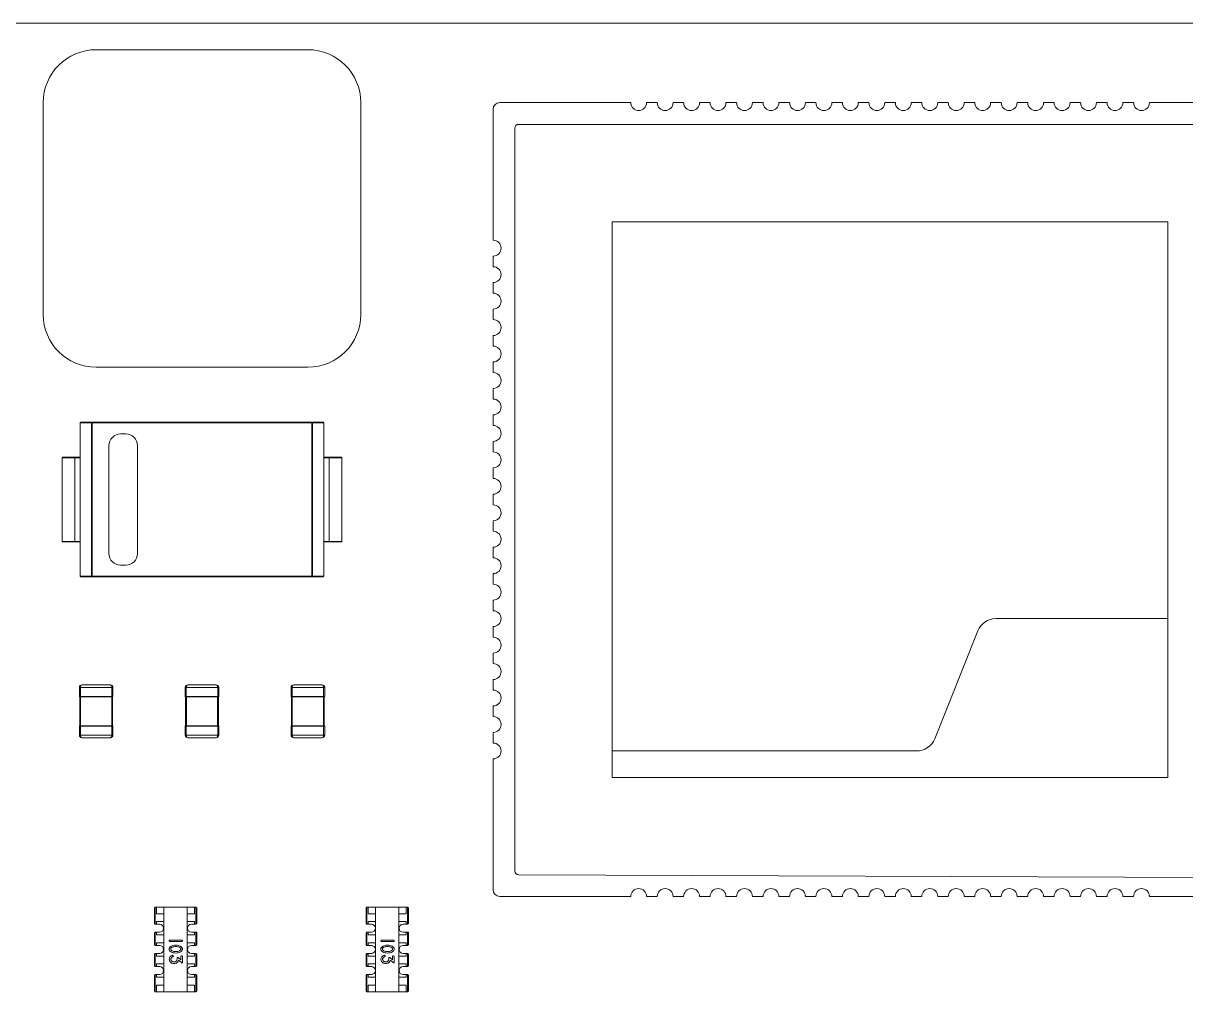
# Model space of a CAD drawing. Header units: millimetres. Extents: x -37 to 256, y 6 to 200.
# Drawn here: x 136.69 to 158.65, y 82.76 to 101.06 of the extents above; entities that cross this region are included whole.
import ezdxf

# ---------------------------------------------------------------- set-up
doc = ezdxf.new("R2010")
doc.units = ezdxf.units.MM

msp = doc.modelspace()

# ---------------------------------------------------------------- linework, layer by layer
at = {"color": 7, "linetype": 'Continuous', "lineweight": 15}
for p, q in [((167.066, 101.064), (107.066, 101.064)), ((142.066, 100.564), (138.066, 100.564)), ((137.066, 99.564), (137.066, 95.564)), ((143.066, 95.564), (143.066, 99.564)), ((148.166, 99.564), (145.691, 99.564)), ((148.666, 99.564), (148.466, 99.564)), ((149.166, 99.564), (148.966, 99.564)), ((149.666, 99.564), (149.466, 99.564)), ((150.166, 99.564), (149.966, 99.564)), ((150.666, 99.564), (150.466, 99.564)), ((151.166, 99.564), (150.966, 99.564)), ((151.666, 99.564), (151.466, 99.564)), ((152.166, 99.564), (151.966, 99.564)), ((152.666, 99.564), (152.466, 99.564)), ((153.166, 99.564), (152.966, 99.564)), ((153.666, 99.564), (153.466, 99.564)), ((154.166, 99.564), (153.966, 99.564)), ((154.666, 99.564), (154.466, 99.564)), ((155.166, 99.564), (154.966, 99.564)), ((155.666, 99.564), (155.466, 99.564)), ((156.166, 99.564), (155.966, 99.564)), ((156.666, 99.564), (156.466, 99.564)), ((157.166, 99.564), (156.966, 99.564)), ((157.666, 99.564), (157.466, 99.564)), ((160.441, 99.564), (157.966, 99.564)), ((145.566, 99.439), (145.566, 96.964)), ((145.976, 99.079), (145.976, 85.049)), ((160.081, 99.154), (146.051, 99.154)), ((158.316, 97.314), (147.816, 97.314)), ((147.816, 97.314), (147.816, 87.314)), ((158.316, 89.814), (158.316, 97.314)), ((145.566, 96.664), (145.566, 96.464)), ((145.566, 96.164), (145.566, 95.964)), ((145.566, 95.664), (145.566, 95.464)), ((145.566, 95.164), (145.566, 94.964)), ((145.566, 94.664), (145.566, 94.464)), ((138.066, 94.564), (142.066, 94.564)), ((145.566, 94.164), (145.566, 93.964)), ((145.566, 93.664), (145.566, 93.464)), ((137.776, 93.524), (137.766, 93.514)), ((137.766, 93.514), (137.766, 90.614)), ((137.98, 93.514), (137.766, 93.514)), ((137.776, 93.524), (137.99, 93.524)), ((137.98, 93.514), (137.98, 90.614)), ((142.143, 93.524), (137.99, 93.524)), ((137.99, 93.514), (137.99, 90.614)), ((142.143, 93.514), (137.99, 93.514)), ((142.143, 93.524), (142.356, 93.524)), ((142.143, 90.614), (142.143, 93.514)), ((142.366, 93.514), (142.152, 93.514)), ((142.152, 90.614), (142.152, 93.514)), ((142.356, 93.524), (142.366, 93.514)), ((142.366, 90.614), (142.366, 93.514)), ((138.625, 93.304), (138.528, 93.304)), ((145.566, 93.164), (145.566, 92.964)), ((138.306, 93.083), (138.306, 91.045)), ((138.846, 91.045), (138.846, 93.083)), ((137.426, 92.854), (137.426, 91.274)), ((137.666, 92.864), (137.666, 92.854)), ((137.666, 92.864), (137.766, 92.864)), ((137.666, 92.854), (137.666, 91.274)), ((142.366, 92.864), (142.466, 92.864)), ((142.466, 92.864), (142.466, 92.854)), ((142.466, 91.274), (142.466, 92.854)), ((142.706, 91.274), (142.706, 92.854)), ((145.566, 92.664), (145.566, 92.464)), ((145.566, 92.164), (145.566, 91.964)), ((145.566, 91.664), (145.566, 91.464)), ((137.666, 91.264), (137.666, 91.274)), ((137.766, 91.264), (137.666, 91.264)), ((142.466, 91.264), (142.366, 91.264)), ((142.466, 91.264), (142.466, 91.274)), ((145.566, 91.164), (145.566, 90.964)), ((138.528, 90.824), (138.625, 90.824)), ((137.766, 90.614), (137.98, 90.614)), ((137.776, 90.604), (137.766, 90.614)), ((137.99, 90.604), (137.776, 90.604)), ((137.99, 90.614), (142.143, 90.614)), ((137.99, 90.604), (142.143, 90.604)), ((142.356, 90.604), (142.143, 90.604)), ((142.152, 90.614), (142.366, 90.614)), ((142.356, 90.604), (142.366, 90.614)), ((145.566, 90.664), (145.566, 90.464)), ((145.566, 90.164), (145.566, 89.964)), ((145.566, 89.664), (145.566, 89.464)), ((158.316, 89.814), (155.066, 89.814)), ((158.316, 86.814), (158.316, 89.814)), ((154.723, 89.582), (153.909, 87.546)), ((145.566, 89.164), (145.566, 88.964)), ((137.749, 88.514), (137.769, 88.514)), ((137.749, 88.344), (137.749, 88.514)), ((137.769, 88.514), (137.769, 88.344)), ((138.364, 88.514), (137.769, 88.514)), ((137.799, 88.564), (138.334, 88.564)), ((138.364, 88.514), (138.384, 88.514)), ((138.364, 88.344), (138.364, 88.514)), ((138.384, 88.514), (138.384, 88.344)), ((139.749, 88.514), (139.769, 88.514)), ((139.749, 88.344), (139.749, 88.514)), ((140.364, 88.514), (139.769, 88.514)), ((139.769, 88.514), (139.769, 88.344)), ((139.799, 88.564), (140.334, 88.564)), ((140.364, 88.514), (140.384, 88.514)), ((140.364, 88.344), (140.364, 88.514)), ((141.749, 88.514), (141.769, 88.514)), ((141.749, 88.344), (141.749, 88.514)), ((141.769, 88.514), (141.769, 88.344)), ((142.364, 88.514), (141.769, 88.514)), ((141.799, 88.564), (142.334, 88.564)), ((142.364, 88.514), (142.384, 88.514)), ((142.364, 88.344), (142.364, 88.514)), ((142.384, 88.514), (142.384, 88.344)), ((145.566, 88.664), (145.566, 88.464)), ((137.749, 88.344), (137.769, 88.344)), ((137.769, 88.339), (137.754, 88.339)), ((137.756, 87.789), (137.756, 88.339)), ((137.769, 88.344), (137.769, 88.339)), ((137.769, 88.344), (138.364, 88.344)), ((138.364, 88.339), (137.769, 88.339)), ((137.771, 88.339), (137.771, 87.789)), ((138.361, 87.789), (138.361, 88.339)), ((138.364, 88.344), (138.384, 88.344)), ((138.364, 88.344), (138.364, 88.339)), ((138.379, 88.339), (138.364, 88.339)), ((138.376, 88.339), (138.376, 87.789)), ((139.749, 88.344), (139.769, 88.344)), ((139.769, 88.339), (139.754, 88.339)), ((139.756, 87.789), (139.756, 88.339)), ((139.769, 88.344), (140.364, 88.344)), ((139.769, 88.339), (139.769, 88.344)), ((140.364, 88.339), (139.769, 88.339)), ((139.771, 88.339), (139.771, 87.789)), ((140.361, 87.789), (140.361, 88.339)), ((140.364, 88.344), (140.384, 88.344)), ((140.364, 88.339), (140.364, 88.344)), ((140.379, 88.339), (140.364, 88.339)), ((140.376, 88.339), (140.376, 87.789)), ((141.749, 88.344), (141.769, 88.344)), ((141.769, 88.339), (141.754, 88.339)), ((141.756, 87.789), (141.756, 88.339)), ((141.769, 88.344), (141.769, 88.339)), ((141.769, 88.344), (142.364, 88.344)), ((142.364, 88.339), (141.769, 88.339)), ((141.771, 88.339), (141.771, 87.789)), ((142.361, 87.789), (142.361, 88.339)), ((142.364, 88.344), (142.384, 88.344)), ((142.364, 88.344), (142.364, 88.339)), ((142.379, 88.339), (142.364, 88.339)), ((142.376, 88.339), (142.376, 87.789)), ((145.566, 88.164), (145.566, 87.964)), ((137.749, 87.614), (137.749, 87.784)), ((137.769, 87.784), (137.749, 87.784)), ((137.754, 87.789), (137.769, 87.789)), ((137.769, 87.784), (137.769, 87.789)), ((137.769, 87.789), (138.364, 87.789)), ((137.769, 87.784), (137.769, 87.614)), ((138.364, 87.784), (137.769, 87.784)), ((138.364, 87.789), (138.379, 87.789)), ((138.364, 87.784), (138.364, 87.789)), ((138.384, 87.784), (138.364, 87.784)), ((138.364, 87.614), (138.364, 87.784)), ((138.384, 87.784), (138.384, 87.614)), ((139.749, 87.614), (139.749, 87.784)), ((139.769, 87.784), (139.749, 87.784)), ((139.754, 87.789), (139.769, 87.789)), ((139.769, 87.789), (139.769, 87.784)), ((139.769, 87.789), (140.364, 87.789)), ((139.769, 87.784), (139.769, 87.614)), ((140.364, 87.784), (139.769, 87.784)), ((140.364, 87.789), (140.379, 87.789)), ((140.364, 87.789), (140.364, 87.784)), ((140.384, 87.784), (140.364, 87.784)), ((140.364, 87.614), (140.364, 87.784)), ((140.384, 87.784), (140.384, 87.614)), ((141.769, 87.784), (141.749, 87.784)), ((141.749, 87.614), (141.749, 87.784)), ((141.754, 87.789), (141.769, 87.789)), ((141.769, 87.784), (141.769, 87.789)), ((141.769, 87.789), (142.364, 87.789)), ((141.769, 87.784), (141.769, 87.614)), ((142.364, 87.784), (141.769, 87.784)), ((142.364, 87.789), (142.379, 87.789)), ((142.364, 87.784), (142.364, 87.789)), ((142.364, 87.614), (142.364, 87.784)), ((142.384, 87.784), (142.364, 87.784)), ((142.384, 87.784), (142.384, 87.614)), ((145.566, 87.664), (145.566, 87.464)), ((137.769, 87.614), (137.749, 87.614)), ((137.769, 87.614), (138.364, 87.614)), ((138.334, 87.564), (137.799, 87.564)), ((138.384, 87.614), (138.364, 87.614)), ((139.769, 87.614), (139.749, 87.614)), ((139.769, 87.614), (140.364, 87.614)), ((140.334, 87.564), (139.799, 87.564)), ((140.384, 87.614), (140.364, 87.614)), ((141.769, 87.614), (141.749, 87.614)), ((141.769, 87.614), (142.364, 87.614)), ((142.334, 87.564), (141.799, 87.564)), ((142.384, 87.614), (142.364, 87.614)), ((147.816, 87.314), (147.816, 86.814)), ((153.566, 87.314), (147.816, 87.314)), ((145.566, 87.164), (145.566, 84.689)), ((147.816, 86.814), (158.316, 86.814)), ((146.051, 84.974), (159.75, 84.922)), ((145.691, 84.564), (148.166, 84.564)), ((148.466, 84.564), (148.666, 84.564)), ((148.966, 84.564), (149.166, 84.564)), ((149.466, 84.564), (149.666, 84.564)), ((149.966, 84.564), (150.166, 84.564)), ((150.466, 84.564), (150.666, 84.564)), ((150.966, 84.564), (151.166, 84.564)), ((151.466, 84.564), (151.666, 84.564)), ((151.966, 84.564), (152.166, 84.564)), ((152.466, 84.564), (152.666, 84.564)), ((152.966, 84.564), (153.166, 84.564)), ((153.466, 84.564), (153.666, 84.564)), ((153.966, 84.564), (154.166, 84.564)), ((154.466, 84.564), (154.666, 84.564)), ((154.966, 84.564), (155.166, 84.564)), ((155.466, 84.564), (155.666, 84.564)), ((155.966, 84.564), (156.166, 84.564)), ((156.466, 84.564), (156.666, 84.564)), ((156.966, 84.564), (157.166, 84.564)), ((157.466, 84.564), (157.666, 84.564)), ((157.966, 84.564), (160.441, 84.564)), ((139.166, 84.349), (139.181, 84.364)), ((139.166, 84.054), (139.166, 84.349)), ((139.181, 84.039), (139.181, 84.364)), ((139.181, 84.364), (139.206, 84.364)), ((139.206, 84.364), (139.206, 84.239)), ((139.206, 84.364), (139.346, 84.364)), ((139.346, 84.364), (139.346, 84.239)), ((139.346, 84.364), (139.786, 84.364)), ((139.786, 84.364), (139.786, 84.239)), ((139.786, 84.364), (139.926, 84.364)), ((139.926, 84.364), (139.926, 84.239)), ((139.926, 84.364), (139.951, 84.364)), ((139.951, 84.039), (139.951, 84.364)), ((139.951, 84.364), (139.966, 84.349)), ((139.966, 84.349), (139.966, 84.054)), ((143.166, 84.349), (143.181, 84.364)), ((143.166, 84.054), (143.166, 84.349)), ((143.181, 84.039), (143.181, 84.364)), ((143.181, 84.364), (143.206, 84.364)), ((143.206, 84.364), (143.206, 84.239)), ((143.206, 84.364), (143.346, 84.364)), ((143.346, 84.364), (143.346, 84.239)), ((143.346, 84.364), (143.786, 84.364)), ((143.786, 84.364), (143.786, 84.239)), ((143.786, 84.364), (143.926, 84.364)), ((143.926, 84.364), (143.926, 84.239)), ((143.926, 84.364), (143.951, 84.364)), ((143.951, 84.039), (143.951, 84.364)), ((143.951, 84.364), (143.966, 84.349)), ((143.966, 84.349), (143.966, 84.054)), ((139.346, 84.239), (139.206, 84.239)), ((139.346, 84.089), (139.346, 84.239)), ((139.786, 84.239), (139.786, 84.089)), ((139.926, 84.239), (139.786, 84.239)), ((143.346, 84.239), (143.206, 84.239)), ((143.346, 84.089), (143.346, 84.239)), ((143.786, 84.239), (143.786, 84.089)), ((143.926, 84.239), (143.786, 84.239)), ((139.181, 84.039), (139.166, 84.054)), ((139.206, 84.039), (139.181, 84.039)), ((139.206, 84.089), (139.346, 84.089)), ((139.206, 84.039), (139.206, 84.089)), ((139.266, 84.039), (139.206, 84.039)), ((139.346, 84.089), (139.346, 83.839)), ((139.786, 84.089), (139.926, 84.089)), ((139.786, 83.839), (139.786, 84.089)), ((139.926, 84.039), (139.866, 84.039)), ((139.926, 84.089), (139.926, 84.039)), ((139.951, 84.039), (139.926, 84.039)), ((139.966, 84.054), (139.951, 84.039)), ((143.181, 84.039), (143.166, 84.054)), ((143.206, 84.039), (143.181, 84.039)), ((143.206, 84.089), (143.346, 84.089)), ((143.206, 84.039), (143.206, 84.089)), ((143.266, 84.039), (143.206, 84.039)), ((143.346, 84.089), (143.346, 83.839)), ((143.786, 84.089), (143.926, 84.089)), ((143.786, 83.839), (143.786, 84.089)), ((143.926, 84.039), (143.866, 84.039)), ((143.926, 84.089), (143.926, 84.039)), ((143.951, 84.039), (143.926, 84.039)), ((143.966, 84.054), (143.951, 84.039)), ((139.166, 83.874), (139.181, 83.889)), ((139.166, 83.654), (139.166, 83.874)), ((139.181, 83.889), (139.181, 83.639)), ((139.181, 83.889), (139.206, 83.889)), ((139.206, 83.839), (139.206, 83.889)), ((139.206, 83.889), (139.266, 83.889)), ((139.346, 83.839), (139.206, 83.839)), ((139.206, 83.689), (139.346, 83.689)), ((139.206, 83.639), (139.206, 83.689)), ((139.346, 83.689), (139.346, 83.839)), ((139.346, 83.689), (139.346, 83.439)), ((139.462, 83.742), (139.681, 83.742)), ((139.681, 83.713), (139.462, 83.713)), ((139.786, 83.839), (139.786, 83.689)), ((139.926, 83.839), (139.786, 83.839)), ((139.786, 83.689), (139.926, 83.689)), ((139.786, 83.439), (139.786, 83.689)), ((139.866, 83.889), (139.926, 83.889)), ((139.926, 83.889), (139.926, 83.839)), ((139.926, 83.889), (139.951, 83.889)), ((139.926, 83.689), (139.926, 83.639)), ((139.951, 83.639), (139.951, 83.889)), ((139.951, 83.889), (139.966, 83.889)), ((139.966, 83.889), (139.966, 83.654)), ((143.166, 83.874), (143.181, 83.889)), ((143.166, 83.654), (143.166, 83.874)), ((143.181, 83.889), (143.181, 83.639)), ((143.181, 83.889), (143.206, 83.889)), ((143.206, 83.839), (143.206, 83.889)), ((143.206, 83.889), (143.266, 83.889)), ((143.346, 83.839), (143.206, 83.839)), ((143.206, 83.689), (143.346, 83.689)), ((143.206, 83.639), (143.206, 83.689)), ((143.346, 83.689), (143.346, 83.839)), ((143.346, 83.689), (143.346, 83.439)), ((143.462, 83.742), (143.681, 83.742)), ((143.681, 83.713), (143.462, 83.713)), ((143.786, 83.839), (143.786, 83.689)), ((143.926, 83.839), (143.786, 83.839)), ((143.786, 83.689), (143.926, 83.689)), ((143.786, 83.439), (143.786, 83.689)), ((143.866, 83.889), (143.926, 83.889)), ((143.926, 83.889), (143.926, 83.839)), ((143.926, 83.889), (143.951, 83.889)), ((143.926, 83.689), (143.926, 83.639)), ((143.951, 83.639), (143.951, 83.889)), ((143.951, 83.889), (143.966, 83.889)), ((143.966, 83.889), (143.966, 83.654)), ((139.181, 83.639), (139.166, 83.654)), ((139.166, 83.474), (139.181, 83.489)), ((139.166, 83.254), (139.166, 83.474)), ((139.206, 83.639), (139.181, 83.639)), ((139.181, 83.489), (139.181, 83.239)), ((139.181, 83.489), (139.206, 83.489)), ((139.266, 83.639), (139.206, 83.639)), ((139.206, 83.439), (139.206, 83.489)), ((139.206, 83.489), (139.266, 83.489)), ((139.926, 83.639), (139.866, 83.639)), ((139.866, 83.489), (139.926, 83.489)), ((139.951, 83.639), (139.926, 83.639)), ((139.926, 83.489), (139.926, 83.439)), ((139.926, 83.489), (139.951, 83.489)), ((139.966, 83.654), (139.951, 83.639)), ((139.951, 83.239), (139.951, 83.489)), ((139.951, 83.489), (139.966, 83.474)), ((139.966, 83.474), (139.966, 83.254)), ((143.181, 83.639), (143.166, 83.654)), ((143.166, 83.474), (143.181, 83.489)), ((143.166, 83.254), (143.166, 83.474)), ((143.206, 83.639), (143.181, 83.639)), ((143.181, 83.489), (143.181, 83.239)), ((143.181, 83.489), (143.206, 83.489)), ((143.266, 83.639), (143.206, 83.639)), ((143.206, 83.439), (143.206, 83.489)), ((143.206, 83.489), (143.266, 83.489)), ((143.926, 83.639), (143.866, 83.639)), ((143.866, 83.489), (143.926, 83.489)), ((143.951, 83.639), (143.926, 83.639)), ((143.926, 83.489), (143.926, 83.439)), ((143.926, 83.489), (143.951, 83.489)), ((143.966, 83.654), (143.951, 83.639)), ((143.951, 83.239), (143.951, 83.489)), ((143.951, 83.489), (143.966, 83.474)), ((143.966, 83.474), (143.966, 83.254)), ((139.181, 83.239), (139.166, 83.254)), ((139.346, 83.439), (139.206, 83.439)), ((139.206, 83.289), (139.346, 83.289)), ((139.206, 83.239), (139.206, 83.289)), ((139.346, 83.289), (139.346, 83.439)), ((139.346, 83.289), (139.346, 83.039)), ((139.621, 83.407), (139.666, 83.365)), ((139.67, 83.321), (139.624, 83.364)), ((139.666, 83.365), (139.666, 83.428)), ((139.696, 83.428), (139.696, 83.318)), ((139.786, 83.439), (139.786, 83.289)), ((139.926, 83.439), (139.786, 83.439)), ((139.786, 83.289), (139.926, 83.289)), ((139.786, 83.039), (139.786, 83.289)), ((139.926, 83.289), (139.926, 83.239)), ((139.966, 83.254), (139.951, 83.239)), ((143.181, 83.239), (143.166, 83.254)), ((143.346, 83.439), (143.206, 83.439)), ((143.206, 83.289), (143.346, 83.289)), ((143.206, 83.239), (143.206, 83.289)), ((143.346, 83.289), (143.346, 83.439)), ((143.346, 83.289), (143.346, 83.039)), ((143.621, 83.407), (143.666, 83.365)), ((143.67, 83.321), (143.624, 83.364)), ((143.666, 83.365), (143.666, 83.428)), ((143.696, 83.428), (143.696, 83.318)), ((143.786, 83.439), (143.786, 83.289)), ((143.926, 83.439), (143.786, 83.439)), ((143.786, 83.289), (143.926, 83.289)), ((143.786, 83.039), (143.786, 83.289)), ((143.926, 83.289), (143.926, 83.239)), ((143.966, 83.254), (143.951, 83.239)), ((139.166, 83.074), (139.181, 83.089)), ((139.166, 82.779), (139.166, 83.074)), ((139.206, 83.239), (139.181, 83.239)), ((139.181, 83.089), (139.181, 82.764)), ((139.181, 83.089), (139.206, 83.089)), ((139.266, 83.239), (139.206, 83.239)), ((139.206, 83.039), (139.206, 83.089)), ((139.206, 83.089), (139.266, 83.089)), ((139.346, 83.039), (139.206, 83.039)), ((139.346, 82.889), (139.346, 83.039)), ((139.786, 83.039), (139.786, 82.889)), ((139.926, 83.039), (139.786, 83.039)), ((139.926, 83.239), (139.866, 83.239)), ((139.866, 83.089), (139.926, 83.089)), ((139.951, 83.239), (139.926, 83.239)), ((139.926, 83.089), (139.926, 83.039)), ((139.926, 83.089), (139.951, 83.089)), ((139.951, 82.764), (139.951, 83.089)), ((139.951, 83.089), (139.966, 83.074)), ((139.966, 83.074), (139.966, 82.779)), ((143.166, 83.074), (143.181, 83.089)), ((143.166, 82.779), (143.166, 83.074)), ((143.206, 83.239), (143.181, 83.239)), ((143.181, 83.089), (143.181, 82.764)), ((143.181, 83.089), (143.206, 83.089)), ((143.266, 83.239), (143.206, 83.239)), ((143.206, 83.039), (143.206, 83.089)), ((143.206, 83.089), (143.266, 83.089)), ((143.346, 83.039), (143.206, 83.039)), ((143.346, 82.889), (143.346, 83.039)), ((143.786, 83.039), (143.786, 82.889)), ((143.926, 83.039), (143.786, 83.039)), ((143.926, 83.239), (143.866, 83.239)), ((143.866, 83.089), (143.926, 83.089)), ((143.951, 83.239), (143.926, 83.239)), ((143.926, 83.089), (143.926, 83.039)), ((143.926, 83.089), (143.951, 83.089)), ((143.951, 82.764), (143.951, 83.089)), ((143.951, 83.089), (143.966, 83.074)), ((143.966, 83.074), (143.966, 82.779)), ((139.206, 82.889), (139.346, 82.889)), ((139.206, 82.889), (139.206, 82.764)), ((139.346, 82.889), (139.346, 82.764)), ((139.786, 82.889), (139.926, 82.889)), ((139.786, 82.764), (139.786, 82.889)), ((139.926, 82.889), (139.926, 82.764)), ((143.206, 82.889), (143.346, 82.889)), ((143.206, 82.889), (143.206, 82.764)), ((143.346, 82.889), (143.346, 82.764)), ((143.786, 82.889), (143.926, 82.889)), ((143.786, 82.764), (143.786, 82.889)), ((143.926, 82.889), (143.926, 82.764)), ((139.181, 82.764), (139.166, 82.779)), ((139.181, 82.764), (139.206, 82.764)), ((139.206, 82.764), (139.346, 82.764)), ((139.346, 82.764), (139.786, 82.764)), ((139.786, 82.764), (139.926, 82.764)), ((139.926, 82.764), (139.951, 82.764)), ((139.966, 82.779), (139.951, 82.764)), ((143.181, 82.764), (143.166, 82.779)), ((143.181, 82.764), (143.206, 82.764)), ((143.206, 82.764), (143.346, 82.764)), ((143.346, 82.764), (143.786, 82.764)), ((143.786, 82.764), (143.926, 82.764)), ((143.926, 82.764), (143.951, 82.764)), ((143.966, 82.779), (143.951, 82.764))]:
    msp.add_line(p, q, dxfattribs=at)
at = {"color": 8, "linetype": 'Continuous', "lineweight": 15}
for p, q in [((137.666, 92.854), (137.766, 92.854)), ((142.366, 92.854), (142.466, 92.854)), ((137.766, 91.274), (137.666, 91.274)), ((142.466, 91.274), (142.366, 91.274))]:
    msp.add_line(p, q, dxfattribs=at)
at = {"color": 7, "linetype": 'Continuous', "lineweight": 0}
msp.add_line((140.384, 88.514), (140.384, 88.344), dxfattribs=at)
at = {"color": 7, "linetype": 'Continuous', "lineweight": 15, "flags": 128}
for points in [[(137.436, 92.864), (137.434, 92.864), (137.433, 92.864)], [(142.696, 92.864), (142.698, 92.864), (142.7, 92.864)], [(137.436, 91.264), (137.434, 91.264), (137.433, 91.265)], [(142.696, 91.264), (142.698, 91.264), (142.7, 91.265)]]:
    msp.add_lwpolyline(points, dxfattribs=at)
at = {"color": 7, "linetype": 'Continuous', "lineweight": 15}
for centre, radius, start, end in [((138.066, 99.564), 1, 90, 180), ((142.066, 99.564), 1, 0, 90), ((145.691, 99.439), 0.125, 90, 180), ((148.316, 99.564), 0.15, 180, 0), ((148.816, 99.564), 0.15, 180, 0), ((149.316, 99.564), 0.15, 180, 0), ((149.816, 99.564), 0.15, 180, 0), ((150.316, 99.564), 0.15, 180, 0), ((150.816, 99.564), 0.15, 180, 0), ((151.316, 99.564), 0.15, 180, 0), ((151.816, 99.564), 0.15, 180, 0), ((152.316, 99.564), 0.15, 180, 0), ((152.816, 99.564), 0.15, 180, 0), ((153.316, 99.564), 0.15, 180, 0), ((153.816, 99.564), 0.15, 180, 0), ((154.316, 99.564), 0.15, 180, 0), ((154.816, 99.564), 0.15, 180, 0), ((155.316, 99.564), 0.15, 180, 0), ((155.816, 99.564), 0.15, 180, 0), ((156.316, 99.564), 0.15, 180, 0), ((156.816, 99.564), 0.15, 180, 0), ((157.316, 99.564), 0.15, 180, 0), ((157.816, 99.564), 0.15, 180, 0), ((146.051, 99.079), 0.075, 90, 180), ((145.566, 96.814), 0.15, 270, 90), ((145.566, 96.314), 0.15, 270, 90), ((145.566, 95.814), 0.15, 270, 90), ((138.066, 95.564), 1, 180, 270), ((142.066, 95.564), 1, 270, 0), ((145.566, 95.314), 0.15, 270, 90), ((145.566, 94.814), 0.15, 270, 90), ((145.566, 94.314), 0.15, 270, 90), ((145.566, 93.814), 0.15, 270, 90), ((145.566, 93.314), 0.15, 270, 90), ((138.528, 93.083), 0.221, 90, 180), ((138.625, 93.083), 0.221, 0, 90), ((145.566, 92.814), 0.15, 270, 90), ((137.436, 92.854), 0.01, 151.0294, 180), ((142.696, 92.854), 0.01, 0, 28.9706), ((145.566, 92.314), 0.15, 270, 90), ((145.566, 91.814), 0.15, 270, 90), ((145.566, 91.314), 0.15, 270, 90), ((137.436, 91.274), 0.01, 180, 208.9706), ((142.696, 91.274), 0.01, 331.0294, 0), ((138.528, 91.045), 0.221, 180, 270), ((138.625, 91.045), 0.221, 270, 0), ((145.566, 90.814), 0.15, 270, 90), ((145.566, 90.314), 0.15, 270, 90), ((145.566, 89.814), 0.15, 270, 90), ((155.066, 89.445), 0.369, 90, 158.1986), ((145.566, 89.314), 0.15, 270, 90), ((145.566, 88.814), 0.15, 270, 90), ((137.799, 88.514), 0.05, 90, 180), ((138.334, 88.514), 0.05, 0, 90), ((139.799, 88.514), 0.05, 90, 180), ((140.334, 88.514), 0.05, 0, 90), ((141.799, 88.514), 0.05, 90, 180), ((142.334, 88.514), 0.05, 0, 90), ((137.754, 88.344), 0.005, 180, 270), ((138.379, 88.344), 0.005, 270, 0), ((139.754, 88.344), 0.005, 180, 270), ((140.379, 88.344), 0.005, 270, 0), ((141.754, 88.344), 0.005, 180, 270), ((142.379, 88.344), 0.005, 270, 0), ((145.566, 88.314), 0.15, 270, 90), ((145.566, 87.814), 0.15, 270, 90), ((137.754, 87.784), 0.005, 90, 180), ((138.379, 87.784), 0.005, 0, 90), ((139.754, 87.784), 0.005, 90, 180), ((140.379, 87.784), 0.005, 0, 90), ((141.754, 87.784), 0.005, 90, 180), ((142.379, 87.784), 0.005, 0, 90), ((137.799, 87.614), 0.05, 180, 270), ((138.334, 87.614), 0.05, 270, 0), ((139.799, 87.614), 0.05, 180, 270), ((140.334, 87.614), 0.05, 270, 0), ((141.799, 87.614), 0.05, 180, 270), ((142.334, 87.614), 0.05, 270, 0), ((145.566, 87.314), 0.15, 270, 90), ((153.566, 87.683), 0.369, 270, 338.1986), ((146.051, 85.049), 0.075, 180, 269.7815), ((145.691, 84.689), 0.125, 180, 270), ((148.316, 84.564), 0.15, 0, 180), ((148.816, 84.564), 0.15, 0, 180), ((149.316, 84.564), 0.15, 0, 180), ((149.816, 84.564), 0.15, 0, 180), ((150.316, 84.564), 0.15, 0, 180), ((150.816, 84.564), 0.15, 0, 180), ((151.316, 84.564), 0.15, 0, 180), ((151.816, 84.564), 0.15, 0, 180), ((152.316, 84.564), 0.15, 0, 180), ((152.816, 84.564), 0.15, 0, 180), ((153.316, 84.564), 0.15, 0, 180), ((153.816, 84.564), 0.15, 0, 180), ((154.316, 84.564), 0.15, 0, 180), ((154.816, 84.564), 0.15, 0, 180), ((155.316, 84.564), 0.15, 0, 180), ((155.816, 84.564), 0.15, 0, 180), ((156.316, 84.564), 0.15, 0, 180), ((156.816, 84.564), 0.15, 0, 180), ((157.316, 84.564), 0.15, 0, 180), ((157.816, 84.564), 0.15, 0, 180), ((139.266, 83.964), 0.075, 270, 90), ((139.866, 83.964), 0.075, 90, 270), ((143.266, 83.964), 0.075, 270, 90), ((143.866, 83.964), 0.075, 90, 270), ((139.266, 83.564), 0.075, 270, 90), ((139.866, 83.564), 0.075, 90, 270), ((143.266, 83.564), 0.075, 270, 90), ((143.866, 83.564), 0.075, 90, 270), ((139.266, 83.164), 0.075, 270, 90), ((139.866, 83.164), 0.075, 90, 270), ((143.266, 83.164), 0.075, 270, 90), ((143.866, 83.164), 0.075, 90, 270)]:
    msp.add_arc(centre, radius, start, end, dxfattribs=at)
for centre, start_param, end_param in [((137.799, 88.514), 0, 1.570796), ((138.334, 88.514), 4.712389, 6.283185), ((139.799, 88.514), 0, 1.570796), ((140.334, 88.514), 4.712389, 6.283185), ((141.799, 88.514), 0, 1.570796), ((142.334, 88.514), 4.712389, 6.283185), ((137.799, 87.614), 1.570796, 3.141593), ((138.334, 87.614), 3.141593, 4.712389), ((139.799, 87.614), 1.570796, 3.141593), ((140.334, 87.614), 3.141593, 4.712389), ((141.799, 87.614), 1.570796, 3.141593), ((142.334, 87.614), 3.141593, 4.712389)]:
    msp.add_ellipse(centre, major_axis=(0, 0.05), ratio=0.6, start_param=start_param, end_param=end_param, dxfattribs=at)
for points, knots in [([(137.433, 92.864), (137.432, 92.863), (137.43, 92.862), (137.428, 92.86), (137.426, 92.857), (137.426, 92.855), (137.426, 92.854)], [0, 0, 0, 0, 0.250491, 0.505267, 0.757094, 1, 1, 1, 1]), ([(137.436, 92.864), (137.44, 92.864), (137.447, 92.864), (137.5, 92.864), (137.563, 92.864), (137.621, 92.864), (137.651, 92.864), (137.666, 92.864)], [0, 0, 0, 0, 0.24965, 0.499343, 0.749036, 0.874878, 1, 1, 1, 1]), ([(142.466, 92.864), (142.496, 92.864), (142.556, 92.864), (142.633, 92.864), (142.675, 92.864), (142.694, 92.864), (142.695, 92.864), (142.696, 92.864)], [0, 0, 0, 0, 0.24965, 0.499343, 0.749036, 0.874878, 1, 1, 1, 1]), ([(142.706, 92.854), (142.706, 92.855), (142.706, 92.857), (142.704, 92.86), (142.702, 92.862), (142.7, 92.863), (142.699, 92.864)], [0, 0, 0, 0, 0.242906, 0.494733, 0.749509, 1, 1, 1, 1]), ([(137.426, 91.274), (137.426, 91.273), (137.426, 91.271), (137.428, 91.268), (137.43, 91.266), (137.432, 91.265), (137.433, 91.265)], [0, 0, 0, 0, 0.242906, 0.494733, 0.749509, 1, 1, 1, 1]), ([(137.666, 91.264), (137.636, 91.264), (137.576, 91.264), (137.499, 91.264), (137.457, 91.264), (137.438, 91.264), (137.437, 91.264), (137.436, 91.264)], [0, 0, 0, 0, 0.2496503, 0.4993433, 0.7490362, 0.8748785, 1, 1, 1, 1]), ([(142.696, 91.264), (142.693, 91.264), (142.686, 91.264), (142.633, 91.264), (142.569, 91.264), (142.511, 91.264), (142.481, 91.264), (142.466, 91.264)], [0, 0, 0, 0, 0.24965, 0.499343, 0.749036, 0.874879, 1, 1, 1, 1]), ([(142.699, 91.265), (142.7, 91.265), (142.702, 91.266), (142.704, 91.268), (142.706, 91.271), (142.706, 91.273), (142.706, 91.274)], [0, 0, 0, 0, 0.250491, 0.505267, 0.757094, 1, 1, 1, 1]), ([(139.447, 83.727), (139.447, 83.729), (139.447, 83.732), (139.449, 83.737), (139.452, 83.74), (139.456, 83.742), (139.459, 83.742), (139.462, 83.742), (139.462, 83.742)], [0, 0, 0, 0, 0.2075325, 0.4171844, 0.5676023, 0.7176461, 0.9652291, 1, 1, 1, 1]), ([(139.462, 83.713), (139.46, 83.713), (139.457, 83.713), (139.453, 83.715), (139.45, 83.717), (139.448, 83.721), (139.447, 83.725), (139.447, 83.727), (139.447, 83.727)], [0, 0, 0, 0, 0.208839, 0.419783, 0.570177, 0.720242, 0.963923, 1, 1, 1, 1]), ([(139.681, 83.742), (139.683, 83.742), (139.686, 83.742), (139.691, 83.74), (139.694, 83.737), (139.696, 83.733), (139.696, 83.73), (139.696, 83.728), (139.696, 83.727)], [0, 0, 0, 0, 0.207532, 0.417184, 0.567602, 0.717646, 0.965229, 1, 1, 1, 1]), ([(139.696, 83.727), (139.696, 83.726), (139.696, 83.722), (139.694, 83.718), (139.691, 83.715), (139.687, 83.713), (139.684, 83.713), (139.681, 83.713)], [0, 0, 0, 0, 0.209003, 0.420284, 0.570907, 0.721066, 1, 1, 1, 1]), ([(143.447, 83.727), (143.447, 83.729), (143.447, 83.732), (143.449, 83.737), (143.452, 83.74), (143.456, 83.742), (143.459, 83.742), (143.462, 83.742), (143.462, 83.742)], [0, 0, 0, 0, 0.2075325, 0.4171844, 0.5676023, 0.7176461, 0.9652291, 1, 1, 1, 1]), ([(143.462, 83.713), (143.46, 83.713), (143.457, 83.713), (143.453, 83.715), (143.45, 83.717), (143.448, 83.721), (143.447, 83.725), (143.447, 83.727), (143.447, 83.727)], [0, 0, 0, 0, 0.208839, 0.419783, 0.570177, 0.720242, 0.963923, 1, 1, 1, 1]), ([(143.681, 83.742), (143.683, 83.742), (143.686, 83.742), (143.691, 83.74), (143.694, 83.737), (143.696, 83.733), (143.696, 83.73), (143.696, 83.728), (143.696, 83.727)], [0, 0, 0, 0, 0.207532, 0.417184, 0.567602, 0.717646, 0.965229, 1, 1, 1, 1]), ([(143.696, 83.727), (143.696, 83.726), (143.696, 83.722), (143.694, 83.718), (143.691, 83.715), (143.687, 83.713), (143.684, 83.713), (143.681, 83.713)], [0, 0, 0, 0, 0.209003, 0.420284, 0.570907, 0.721066, 1, 1, 1, 1]), ([(139.445, 83.571), (139.446, 83.577), (139.446, 83.587), (139.455, 83.603), (139.467, 83.616), (139.478, 83.623), (139.484, 83.626)], [0, 0, 0, 0, 0.229523, 0.459169, 0.710423, 1, 1, 1, 1]), ([(139.484, 83.516), (139.478, 83.519), (139.467, 83.526), (139.455, 83.539), (139.446, 83.555), (139.446, 83.566), (139.445, 83.571)], [0, 0, 0, 0, 0.289577, 0.540831, 0.770477, 1, 1, 1, 1]), ([(139.476, 83.571), (139.476, 83.573), (139.476, 83.577), (139.479, 83.585), (139.486, 83.594), (139.496, 83.601), (139.503, 83.604), (139.505, 83.605)], [0, 0, 0, 0, 0.104408, 0.296686, 0.490679, 0.841125, 1, 1, 1, 1]), ([(139.506, 83.536), (139.504, 83.537), (139.497, 83.541), (139.486, 83.547), (139.478, 83.559), (139.476, 83.566), (139.476, 83.57), (139.476, 83.571)], [0, 0, 0, 0, 0.103094, 0.519822, 0.741756, 0.965375, 1, 1, 1, 1]), ([(139.484, 83.626), (139.497, 83.632), (139.525, 83.644), (139.555, 83.646), (139.571, 83.646)], [0, 0, 0, 0, 0.473039, 1, 1, 1, 1]), ([(139.571, 83.496), (139.555, 83.496), (139.525, 83.498), (139.497, 83.51), (139.484, 83.516)], [0, 0, 0, 0, 0.526961, 1, 1, 1, 1]), ([(139.505, 83.605), (139.515, 83.609), (139.536, 83.616), (139.559, 83.617), (139.571, 83.617)], [0, 0, 0, 0, 0.466052, 1, 1, 1, 1]), ([(139.571, 83.525), (139.559, 83.525), (139.537, 83.526), (139.516, 83.533), (139.506, 83.536)], [0, 0, 0, 0, 0.533948, 1, 1, 1, 1]), ([(139.571, 83.646), (139.586, 83.646), (139.617, 83.644), (139.644, 83.632), (139.657, 83.626)], [0, 0, 0, 0, 0.523282, 1, 1, 1, 1]), ([(139.571, 83.617), (139.582, 83.617), (139.605, 83.616), (139.626, 83.609), (139.636, 83.605)], [0, 0, 0, 0, 0.533948, 1, 1, 1, 1]), ([(139.636, 83.536), (139.626, 83.533), (139.605, 83.526), (139.583, 83.525), (139.571, 83.525)], [0, 0, 0, 0, 0.466052, 1, 1, 1, 1]), ([(139.657, 83.516), (139.644, 83.51), (139.617, 83.498), (139.586, 83.496), (139.571, 83.496)], [0, 0, 0, 0, 0.474118, 1, 1, 1, 1]), ([(139.636, 83.605), (139.637, 83.605), (139.645, 83.601), (139.655, 83.595), (139.664, 83.583), (139.666, 83.576), (139.666, 83.572), (139.666, 83.571)], [0, 0, 0, 0, 0.1036126, 0.5226256, 0.7430472, 0.9650769, 1, 1, 1, 1]), ([(139.666, 83.571), (139.666, 83.569), (139.665, 83.565), (139.663, 83.557), (139.655, 83.547), (139.646, 83.541), (139.638, 83.538), (139.636, 83.536)], [0, 0, 0, 0, 0.103683, 0.299828, 0.496994, 0.845446, 1, 1, 1, 1]), ([(139.657, 83.626), (139.663, 83.622), (139.674, 83.616), (139.687, 83.602), (139.695, 83.587), (139.696, 83.576), (139.696, 83.571)], [0, 0, 0, 0, 0.2907762, 0.5424925, 0.7717247, 1, 1, 1, 1]), ([(139.696, 83.571), (139.696, 83.566), (139.695, 83.555), (139.687, 83.539), (139.674, 83.526), (139.663, 83.519), (139.657, 83.516)], [0, 0, 0, 0, 0.229523, 0.459169, 0.710423, 1, 1, 1, 1]), ([(143.445, 83.571), (143.446, 83.577), (143.446, 83.587), (143.455, 83.603), (143.467, 83.616), (143.478, 83.623), (143.484, 83.626)], [0, 0, 0, 0, 0.229523, 0.459169, 0.710423, 1, 1, 1, 1]), ([(143.484, 83.516), (143.478, 83.519), (143.467, 83.526), (143.455, 83.539), (143.446, 83.555), (143.446, 83.566), (143.445, 83.571)], [0, 0, 0, 0, 0.289577, 0.540831, 0.770477, 1, 1, 1, 1]), ([(143.476, 83.571), (143.476, 83.573), (143.476, 83.577), (143.479, 83.585), (143.486, 83.594), (143.496, 83.601), (143.503, 83.604), (143.505, 83.605)], [0, 0, 0, 0, 0.104408, 0.296686, 0.490679, 0.841125, 1, 1, 1, 1]), ([(143.506, 83.536), (143.504, 83.537), (143.497, 83.541), (143.486, 83.547), (143.478, 83.559), (143.476, 83.566), (143.476, 83.57), (143.476, 83.571)], [0, 0, 0, 0, 0.103094, 0.519822, 0.741756, 0.965375, 1, 1, 1, 1]), ([(143.484, 83.626), (143.497, 83.632), (143.525, 83.644), (143.555, 83.646), (143.571, 83.646)], [0, 0, 0, 0, 0.473039, 1, 1, 1, 1]), ([(143.571, 83.496), (143.555, 83.496), (143.525, 83.498), (143.497, 83.51), (143.484, 83.516)], [0, 0, 0, 0, 0.526961, 1, 1, 1, 1]), ([(143.505, 83.605), (143.515, 83.609), (143.536, 83.616), (143.559, 83.617), (143.571, 83.617)], [0, 0, 0, 0, 0.466052, 1, 1, 1, 1]), ([(143.571, 83.525), (143.559, 83.525), (143.537, 83.526), (143.516, 83.533), (143.506, 83.536)], [0, 0, 0, 0, 0.533948, 1, 1, 1, 1]), ([(143.571, 83.646), (143.586, 83.646), (143.617, 83.644), (143.644, 83.632), (143.657, 83.626)], [0, 0, 0, 0, 0.523282, 1, 1, 1, 1]), ([(143.571, 83.617), (143.582, 83.617), (143.605, 83.616), (143.626, 83.609), (143.636, 83.605)], [0, 0, 0, 0, 0.533948, 1, 1, 1, 1]), ([(143.636, 83.536), (143.626, 83.533), (143.605, 83.526), (143.583, 83.525), (143.571, 83.525)], [0, 0, 0, 0, 0.466052, 1, 1, 1, 1]), ([(143.657, 83.516), (143.644, 83.51), (143.617, 83.498), (143.586, 83.496), (143.571, 83.496)], [0, 0, 0, 0, 0.474118, 1, 1, 1, 1]), ([(143.636, 83.605), (143.637, 83.605), (143.645, 83.601), (143.655, 83.595), (143.664, 83.583), (143.666, 83.576), (143.666, 83.572), (143.666, 83.571)], [0, 0, 0, 0, 0.1036126, 0.5226256, 0.7430472, 0.9650769, 1, 1, 1, 1]), ([(143.666, 83.571), (143.666, 83.569), (143.665, 83.565), (143.663, 83.557), (143.655, 83.547), (143.646, 83.541), (143.638, 83.538), (143.636, 83.536)], [0, 0, 0, 0, 0.103683, 0.299828, 0.496994, 0.845446, 1, 1, 1, 1]), ([(143.657, 83.626), (143.663, 83.622), (143.674, 83.616), (143.687, 83.602), (143.695, 83.587), (143.696, 83.576), (143.696, 83.571)], [0, 0, 0, 0, 0.290776, 0.542493, 0.771725, 1, 1, 1, 1]), ([(143.696, 83.571), (143.696, 83.566), (143.695, 83.555), (143.687, 83.539), (143.674, 83.526), (143.663, 83.519), (143.657, 83.516)], [0, 0, 0, 0, 0.229523, 0.459169, 0.710423, 1, 1, 1, 1]), ([(139.447, 83.377), (139.447, 83.385), (139.448, 83.401), (139.457, 83.415), (139.461, 83.421)], [0, 0, 0, 0, 0.501897, 1, 1, 1, 1]), ([(139.47, 83.323), (139.463, 83.331), (139.45, 83.346), (139.448, 83.367), (139.447, 83.377)], [0, 0, 0, 0, 0.500747, 1, 1, 1, 1]), ([(139.461, 83.421), (139.467, 83.428), (139.48, 83.442), (139.497, 83.449), (139.506, 83.452)], [0, 0, 0, 0, 0.483848, 1, 1, 1, 1]), ([(139.537, 83.298), (139.524, 83.299), (139.505, 83.3), (139.483, 83.311), (139.474, 83.319), (139.47, 83.323)], [0, 0, 0, 0, 0.521274, 0.7612, 1, 1, 1, 1]), ([(139.487, 83.406), (139.485, 83.401), (139.479, 83.393), (139.479, 83.383), (139.478, 83.378)], [0, 0, 0, 0, 0.498992, 1, 1, 1, 1]), ([(139.478, 83.378), (139.479, 83.375), (139.479, 83.368), (139.483, 83.355), (139.489, 83.348), (139.494, 83.343)], [0, 0, 0, 0, 0.25254, 0.496593, 1, 1, 1, 1]), ([(139.515, 83.424), (139.51, 83.422), (139.499, 83.418), (139.491, 83.41), (139.487, 83.406)], [0, 0, 0, 0, 0.5135801, 1, 1, 1, 1]), ([(139.494, 83.343), (139.496, 83.34), (139.502, 83.336), (139.517, 83.329), (139.529, 83.328), (139.537, 83.327)], [0, 0, 0, 0, 0.239228, 0.479344, 1, 1, 1, 1]), ([(139.506, 83.452), (139.506, 83.452), (139.506, 83.452), (139.507, 83.452), (139.507, 83.452), (139.508, 83.452), (139.508, 83.452), (139.508, 83.453), (139.508, 83.453), (139.509, 83.453), (139.509, 83.453), (139.509, 83.453), (139.51, 83.453), (139.51, 83.453), (139.511, 83.453), (139.511, 83.453)], [0, 0, 0, 0, 0.123296, 0.184937, 0.246578, 0.30822, 0.369861, 0.431503, 0.493144, 0.554786, 0.616428, 0.678069, 0.739711, 0.869749, 1, 1, 1, 1]), ([(139.511, 83.453), (139.513, 83.453), (139.516, 83.452), (139.521, 83.45), (139.524, 83.445), (139.525, 83.441), (139.526, 83.439), (139.526, 83.438)], [0, 0, 0, 0, 0.217899, 0.437549, 0.667007, 0.895919, 1, 1, 1, 1]), ([(139.526, 83.438), (139.525, 83.436), (139.525, 83.433), (139.523, 83.429), (139.52, 83.426), (139.517, 83.425), (139.515, 83.424)], [0, 0, 0, 0, 0.2781256, 0.4973219, 0.7165098, 1, 1, 1, 1]), ([(139.624, 83.364), (139.621, 83.354), (139.617, 83.339), (139.606, 83.323), (139.592, 83.311), (139.569, 83.3), (139.548, 83.299), (139.537, 83.298)], [0, 0, 0, 0, 0.255376, 0.37113, 0.484389, 0.721197, 1, 1, 1, 1]), ([(139.537, 83.327), (139.546, 83.328), (139.558, 83.329), (139.572, 83.336), (139.578, 83.341), (139.58, 83.344)], [0, 0, 0, 0, 0.532693, 0.768751, 1, 1, 1, 1]), ([(139.58, 83.344), (139.584, 83.348), (139.591, 83.358), (139.593, 83.37), (139.594, 83.377)], [0, 0, 0, 0, 0.464986, 1, 1, 1, 1]), ([(139.594, 83.377), (139.594, 83.378), (139.595, 83.383), (139.595, 83.39), (139.595, 83.396), (139.596, 83.399)], [0, 0, 0, 0, 0.223951, 0.611975, 1, 1, 1, 1]), ([(139.596, 83.399), (139.596, 83.401), (139.596, 83.404), (139.599, 83.409), (139.602, 83.411), (139.605, 83.413), (139.607, 83.413), (139.608, 83.413)], [0, 0, 0, 0, 0.251055, 0.503495, 0.751077, 0.89799, 1, 1, 1, 1]), ([(139.608, 83.413), (139.609, 83.413), (139.613, 83.413), (139.618, 83.41), (139.62, 83.408), (139.621, 83.407)], [0, 0, 0, 0, 0.325242, 0.74307, 1, 1, 1, 1]), ([(139.666, 83.428), (139.666, 83.429), (139.666, 83.433), (139.668, 83.437), (139.671, 83.44), (139.675, 83.442), (139.679, 83.442), (139.681, 83.442)], [0, 0, 0, 0, 0.2104226, 0.4232909, 0.5742187, 0.7245938, 1, 1, 1, 1]), ([(139.689, 83.307), (139.688, 83.308), (139.686, 83.308), (139.681, 83.311), (139.675, 83.315), (139.672, 83.319), (139.67, 83.321)], [0, 0, 0, 0, 0.0841338, 0.3340346, 0.6654841, 1, 1, 1, 1]), ([(139.681, 83.442), (139.682, 83.442), (139.686, 83.442), (139.69, 83.44), (139.693, 83.438), (139.695, 83.434), (139.696, 83.43), (139.696, 83.428), (139.696, 83.428)], [0, 0, 0, 0, 0.2087182, 0.4193788, 0.5697853, 0.7200025, 0.9523771, 1, 1, 1, 1]), ([(139.696, 83.318), (139.696, 83.316), (139.696, 83.313), (139.695, 83.31), (139.693, 83.309), (139.691, 83.308), (139.69, 83.307), (139.689, 83.307)], [0, 0, 0, 0, 0.3512049, 0.5187653, 0.688076, 0.8331908, 1, 1, 1, 1]), ([(143.447, 83.377), (143.447, 83.385), (143.448, 83.401), (143.457, 83.415), (143.461, 83.421)], [0, 0, 0, 0, 0.501897, 1, 1, 1, 1]), ([(143.47, 83.323), (143.463, 83.331), (143.45, 83.346), (143.448, 83.367), (143.447, 83.377)], [0, 0, 0, 0, 0.500747, 1, 1, 1, 1]), ([(143.461, 83.421), (143.467, 83.428), (143.48, 83.442), (143.497, 83.449), (143.506, 83.452)], [0, 0, 0, 0, 0.4838483, 1, 1, 1, 1]), ([(143.537, 83.298), (143.524, 83.299), (143.505, 83.3), (143.483, 83.311), (143.474, 83.319), (143.47, 83.323)], [0, 0, 0, 0, 0.5212739, 0.7611996, 1, 1, 1, 1]), ([(143.487, 83.406), (143.485, 83.401), (143.479, 83.393), (143.479, 83.383), (143.478, 83.378)], [0, 0, 0, 0, 0.498992, 1, 1, 1, 1]), ([(143.478, 83.378), (143.479, 83.375), (143.479, 83.368), (143.483, 83.355), (143.489, 83.348), (143.494, 83.343)], [0, 0, 0, 0, 0.25254, 0.496593, 1, 1, 1, 1]), ([(143.515, 83.424), (143.51, 83.422), (143.499, 83.418), (143.491, 83.41), (143.487, 83.406)], [0, 0, 0, 0, 0.51358, 1, 1, 1, 1]), ([(143.494, 83.343), (143.496, 83.34), (143.502, 83.336), (143.517, 83.329), (143.529, 83.328), (143.537, 83.327)], [0, 0, 0, 0, 0.2392282, 0.4793436, 1, 1, 1, 1]), ([(143.506, 83.452), (143.506, 83.452), (143.506, 83.452), (143.507, 83.452), (143.507, 83.452), (143.508, 83.452), (143.508, 83.452), (143.508, 83.453), (143.508, 83.453), (143.509, 83.453), (143.509, 83.453), (143.509, 83.453), (143.51, 83.453), (143.51, 83.453), (143.511, 83.453), (143.511, 83.453)], [0, 0, 0, 0, 0.123296, 0.184937, 0.246578, 0.30822, 0.369861, 0.431503, 0.493144, 0.554786, 0.616428, 0.678069, 0.739711, 0.869749, 1, 1, 1, 1]), ([(143.511, 83.453), (143.513, 83.453), (143.516, 83.452), (143.521, 83.45), (143.524, 83.445), (143.525, 83.441), (143.526, 83.439), (143.526, 83.438)], [0, 0, 0, 0, 0.217899, 0.437549, 0.667007, 0.895919, 1, 1, 1, 1]), ([(143.526, 83.438), (143.525, 83.436), (143.525, 83.433), (143.523, 83.429), (143.52, 83.426), (143.517, 83.425), (143.515, 83.424)], [0, 0, 0, 0, 0.2781256, 0.4973219, 0.7165098, 1, 1, 1, 1]), ([(143.624, 83.364), (143.621, 83.354), (143.617, 83.339), (143.606, 83.323), (143.592, 83.311), (143.569, 83.3), (143.548, 83.299), (143.537, 83.298)], [0, 0, 0, 0, 0.255376, 0.37113, 0.484389, 0.721197, 1, 1, 1, 1]), ([(143.537, 83.327), (143.546, 83.328), (143.558, 83.329), (143.572, 83.336), (143.578, 83.341), (143.58, 83.344)], [0, 0, 0, 0, 0.5326927, 0.7687511, 1, 1, 1, 1]), ([(143.58, 83.344), (143.584, 83.348), (143.591, 83.358), (143.593, 83.37), (143.594, 83.377)], [0, 0, 0, 0, 0.464986, 1, 1, 1, 1]), ([(143.594, 83.377), (143.594, 83.378), (143.595, 83.383), (143.595, 83.39), (143.595, 83.396), (143.596, 83.399)], [0, 0, 0, 0, 0.223951, 0.611975, 1, 1, 1, 1]), ([(143.596, 83.399), (143.596, 83.401), (143.596, 83.404), (143.599, 83.409), (143.602, 83.411), (143.605, 83.413), (143.607, 83.413), (143.608, 83.413)], [0, 0, 0, 0, 0.251055, 0.503495, 0.751077, 0.89799, 1, 1, 1, 1]), ([(143.608, 83.413), (143.609, 83.413), (143.613, 83.413), (143.618, 83.41), (143.62, 83.408), (143.621, 83.407)], [0, 0, 0, 0, 0.325242, 0.74307, 1, 1, 1, 1]), ([(143.666, 83.428), (143.666, 83.429), (143.666, 83.433), (143.668, 83.437), (143.671, 83.44), (143.675, 83.442), (143.679, 83.442), (143.681, 83.442)], [0, 0, 0, 0, 0.2104226, 0.4232909, 0.5742187, 0.7245938, 1, 1, 1, 1]), ([(143.689, 83.307), (143.688, 83.308), (143.686, 83.308), (143.681, 83.311), (143.675, 83.315), (143.672, 83.319), (143.67, 83.321)], [0, 0, 0, 0, 0.0841338, 0.3340346, 0.6654841, 1, 1, 1, 1]), ([(143.681, 83.442), (143.682, 83.442), (143.686, 83.442), (143.69, 83.44), (143.693, 83.438), (143.695, 83.434), (143.696, 83.43), (143.696, 83.428), (143.696, 83.428)], [0, 0, 0, 0, 0.2087182, 0.4193788, 0.5697853, 0.7200025, 0.9523771, 1, 1, 1, 1]), ([(143.696, 83.318), (143.696, 83.316), (143.696, 83.313), (143.695, 83.31), (143.693, 83.309), (143.691, 83.308), (143.69, 83.307), (143.689, 83.307)], [0, 0, 0, 0, 0.3512049, 0.5187653, 0.688076, 0.8331908, 1, 1, 1, 1])]:
    msp.add_open_spline(points, degree=3, knots=knots, dxfattribs=at)
for points in [[(137.666, 92.854), (137.635, 92.854), (137.572, 92.854), (137.492, 92.854), (137.437, 92.854), (137.43, 92.854), (137.426, 92.854)], [(142.706, 92.854), (142.703, 92.854), (142.695, 92.854), (142.64, 92.854), (142.56, 92.854), (142.498, 92.854), (142.466, 92.854)], [(137.426, 91.274), (137.43, 91.274), (137.437, 91.274), (137.492, 91.274), (137.572, 91.274), (137.635, 91.274), (137.666, 91.274)], [(142.466, 91.274), (142.498, 91.274), (142.56, 91.274), (142.64, 91.274), (142.695, 91.274), (142.703, 91.274), (142.706, 91.274)]]:
    msp.add_open_spline(points, degree=3, dxfattribs=at)

doc.saveas('drawing.dxf')
